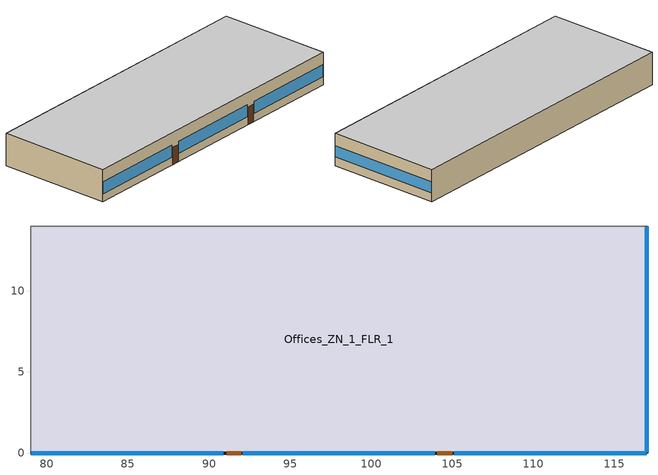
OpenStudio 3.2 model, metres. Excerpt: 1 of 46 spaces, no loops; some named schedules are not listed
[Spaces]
Offices_ZN_1_FLR_1
 floor ground (Foundation F 126 Perim 520 Area 5320): 117,14 117,0 79,0 79,14 z0
 wall outside: 79,0 117,0 117,14 z0:4
 wall to Gym_ZN_1_FLR_1: 117,14 79,14 z0:4
 wall to Lobby_ZN_1_FLR_1: 79,14 79,0 z0:4
 window: 79.05,0 90.87,0 / 92.09,0 103.91,0 / 105.13,0 116.95,0 z1:2.5; 117,0.05 117,13.95 z1.1:2.51
 door: 91.08,0 91.99,0 / 104.08,0 104.99,0 z0:2.13
 ceiling to Offices_ZN_1_FLR_2: 117,0 117,14 79,14 79,0 z4
[Site]
Buffalo Niagara Intl AP_NY_USA: Latitude {deg}=42.93; Longitude {deg}=-78.73; Time Zone {hr}=-5; Elevation {m}=215; Terrain=City
[Building]
-SecondarySchool-ASHRAE 169-2013-5A created: 2024-05-19 14:58:09 -0400: North Axis {deg}=0; Default Construction Set=90.1-2010 - SecSchl - ASHRAE 169-2013-5A; Standards Number of Stories=2; Standards Number of Above Ground Stories=2; Standards Building Type=SecondarySchool
[ClimateZones]
Climate Zone Institution Name 1=ASHRAE; Climate Zone Document Name 1=ANSI/ASHRAE Standard 169; Climate Zone Document Year 1=2006; Climate Zone Value 1=5A; Climate Zone Institution Name 2=CEC; Climate Zone Document Name 2=California Climate Zone Descriptions; Climate Zone Document Year 2=1995
[Site:WaterMainsTemperature]
Calculation Method=Correlation; Annual Average Outdoor Air Temperature {C}=8.96667; Maximum Difference In Monthly Average Outdoor Air Temperatures {deltaC}=26.2
[SizingPeriod:DesignDay] Barometric Pressure {Pa}=98769; Sky Clearness=0; Rain Indicator=0; Snow Indicator=0; Day of Month=21; Daylight Saving Time Indicator=0; Humidity Indicating Type=Wetbulb; Dry-Bulb Temperature Range Modifier Type=DefaultMultipliers
Name | Maximum Dry-Bulb Temperature {C} | Daily Dry-Bulb Temperature Range {deltaC} | Humidity Indicating Conditions at Maximum Dry-Bulb | Wind Speed {m/s} | Wind Direction {deg} | Month | Day Type | Solar Model Indicator | ASHRAE Taub | ASHRAE Taud
Buffalo.Niagara.Intl.AP_NY_USA Ann Clg .4% Condns DB=>MWB | 30.3 | 9.3 | 21.8 | 5.7 | 240 | 7 | SummerDesignDay | ASHRAETau | 0.462 | 2.001
Buffalo.Niagara.Intl.AP_NY_USA Ann Htg 99.6% Condns DB | -16.3 | 0 | -16.3 | 5.1 | 270 | 1 | WinterDesignDay | ASHRAEClearSky
[Site:GroundTemperature:FCfactorMethod]
January Ground Temperature {C}=9.7; February Ground Temperature {C}=6; March Ground Temperature {C}=-2.2; April Ground Temperature {C}=-3.4; May Ground Temperature {C}=-4.2; June Ground Temperature {C}=2.7; July Ground Temperature {C}=7.5; August Ground Temperature {C}=13.7; September Ground Temperature {C}=18.6; October Ground Temperature {C}=22; November Ground Temperature {C}=20.7; December Ground Temperature {C}=16.5
[Material:NoMass] Thermal Absorptance=0.9; Solar Absorptance=0.7
Name | Roughness | Thermal Resistance {m2-K/W} | Visible Absorptance
CP02 CARPET PAD | VeryRough | 0.21648 | 0.8
Typical Insulation R-10.94 | Smooth | 1.92744 | 0.7
Typical Carpet Pad | Smooth | 0.21648 | 0.8
Typical Insulation R-13.45 | Smooth | 2.368 | 0.7
Typical Insulation R-19.72 | Smooth | 3.4722 | 0.7
Typical Insulation R-0.58 | Smooth | 0.101875 | 0.7
Typical Insulation R-1.15 | Smooth | 0.202527 | 0.7
[Material]
Name | Roughness | Thickness {m} | Conductivity {W/m-K} | Density {kg/m3} | Specific Heat {J/kg-K} | Thermal Absorptance | Solar Absorptance | Visible Absorptance
100mm Normalweight concrete floor | MediumSmooth | 0.1016 | 2.31 | 2322 | 832
G01 13mm gypsum board | Smooth | 0.0127 | 0.16 | 800 | 1090 | 0.9 | 0.7 | 0.5
4 in. Normalweight Concrete Floor | MediumRough | 0.1016 | 2.31 | 2322 | 832 | 0.9 | 0.7 | 0.7
25mm Stucco | Smooth | 0.0254 | 0.72 | 1856 | 840 | 0.9 | 0.7 | 0.7
5/8 in. Gypsum Board | MediumSmooth | 0.0159 | 0.16 | 800 | 1090 | 0.9 | 0.7 | 0.7
Roof Membrane | VeryRough | 0.0095 | 0.16 | 1121.29 | 1460 | 0.9 | 0.7 | 0.7
Metal Roof Surface; F08 Metal surface | Smooth | 0.0008 | 45.28 | 7824 | 500 | 0.9 | 0.7 | 0.7
6 in. Normalweight Concrete Floor | MediumRough | 0.1524 | 2.31 | 2322 | 832 | 0.9 | 0.7 | 0.7
8 in. Concrete Block Basement Wall | MediumRough | 0.2032 | 1.326 | 1842 | 912 | 0.9 | 0.7 | 0.7
G05 25mm wood | MediumSmooth | 0.0254 | 0.15 | 608 | 1630 | 0.9 | 0.5 | 0.5
Std Wood 6inch | MediumSmooth | 0.15 | 0.12 | 540 | 1210 | 0.9 | 0.7 | 0.7
[Construction:FfactorGroundFloor]
Foundation F 126 Perim 520 Area 5320: F-Factor {W/m-K}=1.26344; Area {m2}=532; PerimeterExposed {m}=52
[DefaultConstructionSet]
90.1-2010 - SecSchl - ASHRAE 169-2013-5A: Default Exterior Surface Constructions=Default Surface Constructions 1; Default Interior Surface Constructions=Default Surface Constructions 2; Default Ground Contact Surface Constructions=Default Surface Constructions 3; Default Exterior SubSurface Constructions=Default Sub Surface Constructions 1; Default Interior SubSurface Constructions=Default Sub Surface Constructions 2; Interior Partition Construction=Typical Interior Partition
[DefaultSurfaceConstructions]
Name | Floor Construction | Wall Construction | Roof Ceiling Construction
Default Surface Constructions 1 | Typical Insulated Exterior Mass Floor R-13.51 | Typical Insulated Steel Framed Exterior Wall R-15.63 | Typical IEAD Roof R-20.83
Default Surface Constructions 2 | Typical Interior Floor | Typical Interior Wall | Typical Interior Ceiling
Default Surface Constructions 3 | Typical Insulated Carpeted 6in Slab Floor | Typical Insulated Basement Mass Wall
[Construction]
Typical Insulated Exterior Mass Floor R-13.51: Typical Insulation R-10.94, 4 in. Normalweight Concrete Floor, Typical Carpet Pad
Typical Insulated Steel Framed Exterior Wall R-15.63: 25mm Stucco, 5/8 in. Gypsum Board, Typical Insulation R-13.45, 5/8 in. Gypsum Board
Typical IEAD Roof R-20.83: Roof Membrane, Typical Insulation R-19.72, Metal Roof Surface
Typical Interior Floor: 100mm Normalweight concrete floor, CP02 CARPET PAD
Typical Interior Wall: G01 13mm gypsum board, G01 13mm gypsum board
Typical Interior Ceiling: CP02 CARPET PAD, 100mm Normalweight concrete floor
Typical Insulated Carpeted 6in Slab Floor: 6 in. Normalweight Concrete Floor, Typical Carpet Pad
Typical Insulated Basement Mass Wall: 8 in. Concrete Block Basement Wall
U 0.52 SHGC 0.40 Dbl Ref-D Clr 6mm/13mm Air: REF D CLEAR 6MM, AIR 13MM, CLEAR 6MM
Typical Insulated Metal Door R-1.43: F08 Metal surface, Typical Insulation R-0.58
U 0.72 SHGC 0.25 Sgl Ref-B-M Tint 6mm: REF B TINT MID 6MM
Typical Overhead Door R-2.0: Typical Insulation R-1.15
U 1.17 SHGC 0.49 Sgl Ref-D Clr 6mm: REF D CLEAR 6MM
Typical Interior Window: Clear 3mm
Typical Interior Door; Typical Interior Partition: G05 25mm wood
InteriorFurnishings: Std Wood 6inch
[DefaultSubSurfaceConstructions]
Name | Fixed Window Construction | Operable Window Construction | Door Construction | Glass Door Construction | Overhead Door Construction | Skylight Construction | Tubular Daylight Dome Construction | Tubular Daylight Diffuser Construction
Default Sub Surface Constructions 1 | U 0.52 SHGC 0.40 Dbl Ref-D Clr 6mm/13mm Air | U 0.52 SHGC 0.40 Dbl Ref-D Clr 6mm/13mm Air | Typical Insulated Metal Door R-1.43 | U 0.72 SHGC 0.25 Sgl Ref-B-M Tint 6mm | Typical Overhead Door R-2.0 | U 1.17 SHGC 0.49 Sgl Ref-D Clr 6mm | Typical Interior Window | Typical Interior Window
Default Sub Surface Constructions 2 | Typical Interior Window | Typical Interior Window | Typical Interior Door
[WindowMaterial:Glazing] Optical Data Type=SpectralAverage; Infrared Transmittance at Normal Incidence=0; Front Side Infrared Hemispherical Emissivity=0.84; Conductivity {W/m-K}=0.9; Dirt Correction Factor for Solar and Visible Transmittance=1; Solar Diffusing=No
Name | Thickness {m} | Solar Transmittance at Normal Incidence | Front Side Solar Reflectance at Normal Incidence | Back Side Solar Reflectance at Normal Incidence | Visible Transmittance at Normal Incidence | Front Side Visible Reflectance at Normal Incidence | Back Side Visible Reflectance at Normal Incidence | Back Side Infrared Hemispherical Emissivity
REF D CLEAR 6MM | 0.006 | 0.429 | 0.308 | 0.379 | 0.334 | 0.453 | 0.505 | 0.82
CLEAR 6MM | 0.006 | 0.775 | 0.071 | 0.071 | 0.881 | 0.08 | 0.08 | 0.84
REF B TINT MID 6MM | 0.006 | 0.1 | 0.11 | 0.41 | 0.13 | 0.1 | 0.32 | 0.45
Clear 3mm | 0.003 | 0.837 | 0.075 | 0.075 | 0.898 | 0.081 | 0.081 | 0.84
[WindowMaterial:Gas]
AIR 13MM: Gas Type=Air; Thickness {m}=0.0127
[Space]
Offices_ZN_1_FLR_1: Space Type=SecondarySchool Office; Building Story=Building Story 1; Thermal Zone=Offices_ZN_1_FLR_1 ZN; Part of Total Floor Area=Yes
[BuildingStory]
Building Story 1: Nominal Z Coordinate {m}=0
[SpaceType]
SecondarySchool Office: Default Schedule Set=SecondarySchool Office Schedule Set; Design Specification Outdoor Air Object=SecondarySchool Office Ventilation; Standards Building Type=SecondarySchool; Standards Space Type=Office
[People:Definition]
SecondarySchool Office People Definition: Number of People Calculation Method=People/Area; People per Space Floor Area {person/m2}=0.0538196; Fraction Radiant=0.3
[People]
SecondarySchool Office People: People Definition=SecondarySchool Office People Definition; Space or SpaceType=SecondarySchool Office; Work Efficiency Schedule=Work Efficiency Schedule; Clothing Insulation Schedule=Clothing Schedule; Air Velocity Schedule=Air Velocity Schedule; Multiplier=1
[Lights:Definition]
SecondarySchool Office Lights Definition: Design Level Calculation Method=Watts/Area; Watts per Space Floor Area {W/m2}=11.9479; Fraction Radiant=0.37; Fraction Visible=0.2; Return Air Fraction=0
[Lights]
SecondarySchool Office Lights: Lights Definition=SecondarySchool Office Lights Definition; Space or SpaceType=SecondarySchool Office; Fraction Replaceable=1
[ElectricEquipment:Definition]
SecondarySchool Office Elec Equip Definition: Design Level Calculation Method=Watts/Area; Watts per Space Floor Area {W/m2}=10.7639; Fraction Latent=0; Fraction Radiant=0.5; Fraction Lost=0
[ElectricEquipment]
SecondarySchool Office Elec Equip: Electric Equipment Definition=SecondarySchool Office Elec Equip Definition; Space or SpaceType=SecondarySchool Office
[DesignSpecification:OutdoorAir]
SecondarySchool Office Ventilation: Outdoor Air Method=Sum; Outdoor Air Flow per Person {m3/s-person}=0.00235974; Outdoor Air Flow per Floor Area {m3/s-m2}=0.0003048
[DefaultScheduleSet]
SecondarySchool Office Schedule Set: Number of People Schedule=SchoolSecondary BLDG_OCC_SCH_Offices; People Activity Level Schedule=SchoolSecondary ACTIVITY_SCH; Lighting Schedule=SchoolSecondary BLDG_LIGHT_OFFICE_SCH_2010; Electric Equipment Schedule=SchoolSecondary BLDG_EQUIP_SCH; Infiltration Schedule=SchoolSecondary INFIL_SCH_PNNL
[ThermostatSetpoint:DualSetpoint]
SecondarySchool Office Thermostat 1: Heating Setpoint Temperature Schedule=SchoolSecondary HTGSETP_SCH_YES_OPTIMUM; Cooling Setpoint Temperature Schedule=SchoolSecondary CLGSETP_SCH_NO_SETBACK
[SpaceInfiltration:DesignFlowRate]
Offices_ZN_1_FLR_1 Infiltration: Space or SpaceType=Offices_ZN_1_FLR_1; Schedule=SchoolSecondary INFIL_SCH_PNNL; Design Flow Rate Calculation Method=Flow/ExteriorArea; Flow per Exterior Surface Area {m3/s-m2}=0.000569573; Constant Term Coefficient=0; Temperature Term Coefficient=0; Velocity Term Coefficient=0.224; Velocity Squared Term Coefficient=0
[ThermalZone]
Offices_ZN_1_FLR_1 ZN: Primary Daylighting Control=Offices_ZN_1_FLR_1 Daylt Sensor 1; Fraction of Zone Controlled by Primary Daylighting Control=0.115; Secondary Daylighting Control=Offices_ZN_1_FLR_1 Daylt Sensor 2; Fraction of Zone Controlled by Secondary Daylighting Control=0.115; Thermostat=SecondarySchool Office Thermostat 1; Use Ideal Air Loads=No
[EnergyManagementSystem:Program]
VAVPOD3OptimumStartProg0: IF DaylightSavings==0 && DayOfWeek>1 && Hour==5 && OAT_5<23.9 && OAT_5>1.7; SET VAVPOD3ClgSch0 = 29.4; SET VAVPOD3HtgSch0 = 15.6; ELSEIF DaylightSavings==0 && DayOfWeek==1 && Hour==7 && OAT_5<23.9 && OAT_5>1.7; SET VAVPOD3ClgSch0 = 29.4; SET VAVPOD3HtgSch0 = 15.6; ELSEIF DaylightSavings==1 && DayOfWeek>1 && Hour==4 && OAT_5<23.9 && OAT_5>1.7; SET VAVPOD3ClgSch0 = 29.4; SET VAVPOD3HtgSch0 = 15.6; ELSEIF DaylightSavings==1 && DayOfWeek==1 && Hour==6 && OAT_5<23.9 && OAT_5>1.7; SET VAVPOD3ClgSch0 = 29.4; SET VAVPOD3HtgSch0 = 15.6; ELSE; SET VAVPOD3ClgSch0 = NULL; SET VAVPOD3HtgSch0 = NULL; ENDIF
[EnergyManagementSystem:ProgramCallingManager]
Transformer_Load_Prog_Manager: AfterPredictorAfterHVACManagers; Transformer_Load_Prog
Mains_Water_Prg_Mgr: BeginTimestepBeforePredictor; Mains_Water_Prg
AuditoriumZN1FLR1ZNPSZAC37OptimumStartCallingManager0: BeginTimestepBeforePredictor; AuditoriumZN1FLR1ZNPSZAC37OptimumStartProg0
GymZN1FLR1ZNPSZAC15OptimumStartCallingManager0: BeginTimestepBeforePredictor; GymZN1FLR1ZNPSZAC15OptimumStartProg0
VAVOTHEROptimumStartCallingManager0: BeginTimestepBeforePredictor; VAVOTHEROptimumStartProg0
VAVOTHEROptimumStartCallingManager1: BeginTimestepBeforePredictor; VAVOTHEROptimumStartProg1
VAVPOD1OptimumStartCallingManager0: BeginTimestepBeforePredictor; VAVPOD1OptimumStartProg0
VAVPOD2OptimumStartCallingManager0: BeginTimestepBeforePredictor; VAVPOD2OptimumStartProg0
VAVPOD3OptimumStartCallingManager0: BeginTimestepBeforePredictor; VAVPOD3OptimumStartProg0
[EnergyManagementSystem:OutputVariable]
Wired_LTG: EMS Variable=Wired_LTG; Type of Data in Variable=Summed; Update Frequency=ZoneTimeStep; Units=J
[ElectricLoadCenter:Transformer]
Transformer_1: Availability Schedule=Always On Discrete; Transformer Usage=PowerInFromGrid; Rated Capacity {VA}=225000; Phase=3; Conductor Material=Aluminum; Full Load Temperature Rise {C}=150; Fraction of Eddy Current Losses=0.1; Performance Input Method=NominalEfficiency; Nameplate Efficiency=0.985; Per Unit Load for Nameplate Efficiency=0.35; Reference Temperature for Nameplate Efficiency {C}=75; Consider Transformer Loss for Utility Cost=Yes; Meter Name 1=Wired_LTG_Electricity; Meter Name 2=Wired_Int_EQUIP
[InternalMass:Definition]
Internal Mass Definition 1: Construction=InteriorFurnishings; Design Level Calculation Method=SurfaceArea/Area; Surface Area per Space Floor Area=2
[InternalMass]
Offices_ZN_1_FLR_1 Mass: Internal Mass Definition=Internal Mass Definition 1; Space or SpaceType=Offices_ZN_1_FLR_1; Multiplier=1
[EnergyManagementSystem:Actuator] Actuated Component Control Type=Schedule Value
Name | Actuated Component | Actuated Component Type
Mains_Water_Temp_Act | Mains Water Temperature | Schedule:Constant
AuditoriumZN1FLR1ZNPSZAC37HtgSch0; GymZN1FLR1ZNPSZAC15HtgSch0 | SchoolSecondary HTGSETP_SCH_PSZ_AC | Schedule:Year
AuditoriumZN1FLR1ZNPSZAC37ClgSch0; GymZN1FLR1ZNPSZAC15ClgSch0; VAVOTHERClgSch0; VAVPOD1ClgSch0; VAVPOD2ClgSch0; VAVPOD3ClgSch0 | SchoolSecondary CLGSETP_SCH_NO_SETBACK | Schedule:Year
VAVOTHERHtgSch0; VAVPOD1HtgSch0; VAVPOD2HtgSch0; VAVPOD3HtgSch0 | SchoolSecondary HTGSETP_SCH_YES_OPTIMUM | Schedule:Year
VAVOTHERHtgSch1 | SchoolSecondary HTGSETP_SCH_Setback | Schedule:Year
VAVOTHERClgSch1 | SchoolSecondary CLGSETP_SCH_Setback | Schedule:Year
[Exterior:Lights:Definition]
Name | Design Level {W}
Occ Sensing Exterior Lights Def | 8552
NonDimming Exterior Lights Def | 441.8
[Exterior:Lights] Control Option=AstronomicalClock
Name | Exterior Lights Definition | Schedule
Occ Sensing Exterior Lights Def | Occ Sensing Exterior Lights Def | SchoolSecondary Exterior_lighting_schedule_b
NonDimming Exterior Lights Def | NonDimming Exterior Lights Def | SchoolSecondary Exterior_lighting_schedule_a
[HeatExchanger:AirToAir:SensibleAndLatent] Availability Schedule=Always On Discrete; Nominal Supply Air Flow Rate {m3/s}=autosize; Sensible Effectiveness at 100% Heating Air Flow=0.7; Latent Effectiveness at 100% Heating Air Flow=0.6; Sensible Effectiveness at 75% Heating Air Flow=0.7; Latent Effectiveness at 75% Heating Air Flow=0.6; Sensible Effectiveness at 100% Cooling Air Flow=0.75; Latent Effectiveness at 100% Cooling Air Flow=0.6; Sensible Effectiveness at 75% Cooling Air Flow=0.75; Latent Effectiveness at 75% Cooling Air Flow=0.6; Supply Air Outlet Temperature Control=No; Heat Exchanger Type=Rotary; Frost Control Type=ExhaustOnly; Threshold Temperature {C}=-23.3; Initial Defrost Time Fraction=0.167; Rate of Defrost Time Fraction Increase {1/K}=1.44; Economizer Lockout=Yes
Name | Nominal Electric Power {W}
Auditorium_ZN_1_FLR_1 ZN PSZ-AC_3-7 ERV | 2966.94
Aux_Gym_ZN_1_FLR_1 ZN PSZ-AC_2-6 ERV | 1414.65
Cafeteria_ZN_1_FLR_1 ZN PSZ-AC_5-9 ERV | 2165.21
Gym_ZN_1_FLR_1 ZN PSZ-AC_1-5 ERV | 2210.7
VAV_POD_1 ERV; VAV_POD_2 ERV; VAV_POD_3 ERV | 4136.95
[SetpointManager:OutdoorAirPretreat] Minimum Setpoint Temperature {C}=-99; Maximum Setpoint Temperature {C}=99; Minimum Setpoint Humidity Ratio {kgWater/kgDryAir}=1e-05; Maximum Setpoint Humidity Ratio {kgWater/kgDryAir}=1
Name | Setpoint Node or NodeList
Setpoint Manager Outdoor Air Pretreat 1 | Auditorium_ZN_1_FLR_1 ZN PSZ-AC_3-7 ERV Primary Outlet Air Node
Setpoint Manager Outdoor Air Pretreat 2 | Aux_Gym_ZN_1_FLR_1 ZN PSZ-AC_2-6 ERV Primary Outlet Air Node
Setpoint Manager Outdoor Air Pretreat 3 | Cafeteria_ZN_1_FLR_1 ZN PSZ-AC_5-9 ERV Primary Outlet Air Node
Setpoint Manager Outdoor Air Pretreat 4 | Gym_ZN_1_FLR_1 ZN PSZ-AC_1-5 ERV Primary Outlet Air Node
Setpoint Manager Outdoor Air Pretreat 5 | VAV_POD_1 ERV Primary Outlet Air Node
Setpoint Manager Outdoor Air Pretreat 6 | VAV_POD_2 ERV Primary Outlet Air Node
Setpoint Manager Outdoor Air Pretreat 7 | VAV_POD_3 ERV Primary Outlet Air Node
[Daylighting:Control] Space=Offices_ZN_1_FLR_1; Position Z-Coordinate {m}=0.762; Illuminance Setpoint {lux}=500; Lighting Control Type=Stepped; Minimum Input Power Fraction for Continuous Dimming Control=0.3; Minimum Light Output Fraction for Continuous Dimming Control=0.2; Number of Stepped Control Steps=3; Probability Lighting will be Reset When Needed in Manual Stepped Control=1; Maximum Allowable Discomfort Glare Index=22
Name | Position X-Coordinate {m} | Position Y-Coordinate {m}
Offices_ZN_1_FLR_1 Daylt Sensor 1 | 18.9982 | 1.6764
Offices_ZN_1_FLR_1 Daylt Sensor 2 | 36.3322 | 7.0104
[Schedule:Constant]
Name | Value
Always On Discrete | 1
Mains Water Temperature | 10
[Schedule:Ruleset]
Name | Default Day Schedule | Summer Design Day Schedule | Winter Design Day Schedule
Clothing Schedule | Clothing Schedule Default Winter Clothes
Air Velocity Schedule | Air Velocity Schedule Default
Work Efficiency Schedule | Work Efficiency Schedule Default
SchoolSecondary ACTIVITY_SCH | SchoolSecondary ACTIVITY_SCH Default | SchoolSecondary ACTIVITY_SCH Summer Design Day | SchoolSecondary ACTIVITY_SCH Winter Design Day
SchoolSecondary BLDG_EQUIP_SCH | SchoolSecondary BLDG_EQUIP_SCH Default | SchoolSecondary BLDG_EQUIP_SCH Summer Design Day | SchoolSecondary BLDG_EQUIP_SCH Winter Design Day
SchoolSecondary INFIL_SCH_PNNL | SchoolSecondary INFIL_SCH_PNNL Default | SchoolSecondary INFIL_SCH_PNNL Summer Design Day | SchoolSecondary INFIL_SCH_PNNL Winter Design Day
SchoolSecondary HTGSETP_SCH_PSZ_AC | SchoolSecondary HTGSETP_SCH_PSZ_AC Default | SchoolSecondary HTGSETP_SCH_PSZ_AC Summer Design Day | SchoolSecondary HTGSETP_SCH_PSZ_AC Winter Design Day
SchoolSecondary CLGSETP_SCH_NO_SETBACK | SchoolSecondary CLGSETP_SCH_NO_SETBACK Default | SchoolSecondary CLGSETP_SCH_NO_SETBACK Summer Design Day | SchoolSecondary CLGSETP_SCH_NO_SETBACK Winter Design Day
SchoolSecondary HTGSETP_SCH_YES_OPTIMUM | SchoolSecondary HTGSETP_SCH_YES_OPTIMUM Default | SchoolSecondary HTGSETP_SCH_YES_OPTIMUM Summer Design Day | SchoolSecondary HTGSETP_SCH_YES_OPTIMUM Winter Design Day
SchoolSecondary HTGSETP_SCH_Setback | SchoolSecondary HTGSETP_SCH_Setback Default | SchoolSecondary HTGSETP_SCH_Setback Summer Design Day | SchoolSecondary HTGSETP_SCH_Setback Winter Design Day
SchoolSecondary CLGSETP_SCH_Setback | SchoolSecondary CLGSETP_SCH_Setback Default | SchoolSecondary CLGSETP_SCH_Setback Summer Design Day | SchoolSecondary CLGSETP_SCH_Setback Winter Design Day
SchoolSecondary BLDG_OCC_SCH_Offices | SchoolSecondary BLDG_OCC_SCH_Offices Default | SchoolSecondary BLDG_OCC_SCH_Offices Summer Design Day | SchoolSecondary BLDG_OCC_SCH_Offices Winter Design Day
SchoolSecondary BLDG_LIGHT_OFFICE_SCH_2010 | SchoolSecondary BLDG_LIGHT_OFFICE_SCH_2010 Default | SchoolSecondary BLDG_LIGHT_OFFICE_SCH_2010 Summer Design Day | SchoolSecondary BLDG_LIGHT_OFFICE_SCH_2010 Winter Design Day
SchoolSecondary Exterior_lighting_schedule_b | SchoolSecondary Exterior_lighting_schedule_b Default | SchoolSecondary Exterior_lighting_schedule_b Summer Design Day | SchoolSecondary Exterior_lighting_schedule_b Winter Design Day
SchoolSecondary Exterior_lighting_schedule_a | SchoolSecondary Exterior_lighting_schedule_a Default | SchoolSecondary Exterior_lighting_schedule_a Summer Design Day | SchoolSecondary Exterior_lighting_schedule_a Winter Design Day
[Schedule:Day]
SchoolSecondary ACTIVITY_SCH Default; SchoolSecondary ACTIVITY_SCH Winter Design Day; SchoolSecondary ACTIVITY_SCH Summer Design Day: 24, 0, 120
SchoolSecondary INFIL_SCH_PNNL Default; SchoolSecondary INFIL_SCH_PNNL Winter Design Day; SchoolSecondary BLDG_LIGHT_OFFICE_SCH_2010 Summer Design Day: 24, 0, 1
SchoolSecondary INFIL_SCH_PNNL Summer Design Day: 7, 0, 1, 21, 0, 0.25, 24, 0, 1
SchoolSecondary CLGSETP_SCH_NO_SETBACK Default; SchoolSecondary CLGSETP_SCH_NO_SETBACK Summer Design Day: 24, 0, 24
SchoolSecondary CLGSETP_SCH_NO_SETBACK Winter Design Day: 24, 0, 29.44
SchoolSecondary HTGSETP_SCH_YES_OPTIMUM Default; SchoolSecondary HTGSETP_SCH_YES_OPTIMUM Summer Design Day: 24, 0, 15.6
SchoolSecondary HTGSETP_SCH_YES_OPTIMUM Winter Design Day: 24, 0, 21
SchoolSecondary BLDG_OCC_SCH_Offices Default; SchoolSecondary BLDG_OCC_SCH_Offices Winter Design Day; SchoolSecondary BLDG_LIGHT_OFFICE_SCH_2010 Winter Design Day: 24, 0, 0
SchoolSecondary BLDG_OCC_SCH_Offices Summer Design Day: 8, 0, 0, 17, 0, 0.95, 21, 0, 0.15, 24, 0, 0
SchoolSecondary BLDG_LIGHT_OFFICE_SCH_2010 Default: 24, 0, 0.1773
SchoolSecondary Exterior_lighting_schedule_b Default; SchoolSecondary Exterior_lighting_schedule_b Winter Design Day; SchoolSecondary Exterior_lighting_schedule_b Summer Design Day: 6, 0, 0.7, 24, 0, 1
SchoolSecondary Exterior_lighting_schedule_a Default; SchoolSecondary Exterior_lighting_schedule_a Winter Design Day; SchoolSecondary Exterior_lighting_schedule_a Summer Design Day: 6, 0, 0, 24, 0, 1
[Schedule:Rule] Date Specification Type=DateRange; Start Day=1
Name | Schedule Ruleset | Rule Order | Day Schedule | Apply Monday | Apply Tuesday | Apply Wednesday | Apply Thursday | Apply Friday | Start Month | End Month | End Day | Apply Sunday | Apply Saturday
Schedule Rule 17 | SchoolSecondary INFIL_SCH_PNNL | 0 | SchoolSecondary INFIL_SCH_PNNL SmrDsn|Wkdy Day | Yes | Yes | Yes | Yes | Yes | 1 | 12 | 31
Schedule Rule 39 | SchoolSecondary HTGSETP_SCH_YES_OPTIMUM | 0 | SchoolSecondary HTGSETP_SCH_YES_OPTIMUM Wkdy Day | Yes | Yes | Yes | Yes | Yes | 1 | 12 | 31
Schedule Rule 77 | SchoolSecondary BLDG_OCC_SCH_Offices | 4 | SchoolSecondary BLDG_OCC_SCH_Offices Wkdy|SmrDsn Day | Yes | Yes | Yes | Yes | Yes | 1 | 6 | 30
Schedule Rule 78 | SchoolSecondary BLDG_OCC_SCH_Offices | 3 | SchoolSecondary BLDG_OCC_SCH_Offices Wkdy|SmrDsn Day 1 | Yes | Yes | Yes | Yes | Yes | 7 | 9 | 1
Schedule Rule 79 | SchoolSecondary BLDG_OCC_SCH_Offices | 2 | SchoolSecondary BLDG_OCC_SCH_Offices Wkdy|SmrDsn Day 2 | Yes | Yes | Yes | Yes | Yes | 9 | 12 | 31
Schedule Rule 80 | SchoolSecondary BLDG_OCC_SCH_Offices | 1 | SchoolSecondary BLDG_OCC_SCH_Offices Wknd Day |  |  |  |  |  | 1 | 6 | 30 | Yes | Yes
Schedule Rule 81 | SchoolSecondary BLDG_OCC_SCH_Offices | 0 | SchoolSecondary BLDG_OCC_SCH_Offices Wknd Day 1 |  |  |  |  |  | 7 | 9 | 1 | Yes | Yes
Schedule Rule 82 | SchoolSecondary BLDG_LIGHT_OFFICE_SCH_2010 | 4 | SchoolSecondary BLDG_LIGHT_OFFICE_SCH_2010 Wkdy Day | Yes | Yes | Yes | Yes | Yes | 1 | 6 | 30
Schedule Rule 83 | SchoolSecondary BLDG_LIGHT_OFFICE_SCH_2010 | 3 | SchoolSecondary BLDG_LIGHT_OFFICE_SCH_2010 Wkdy Day 1 | Yes | Yes | Yes | Yes | Yes | 7 | 9 | 1
Schedule Rule 84 | SchoolSecondary BLDG_LIGHT_OFFICE_SCH_2010 | 2 | SchoolSecondary BLDG_LIGHT_OFFICE_SCH_2010 Wkdy Day 2 | Yes | Yes | Yes | Yes | Yes | 9 | 12 | 31
